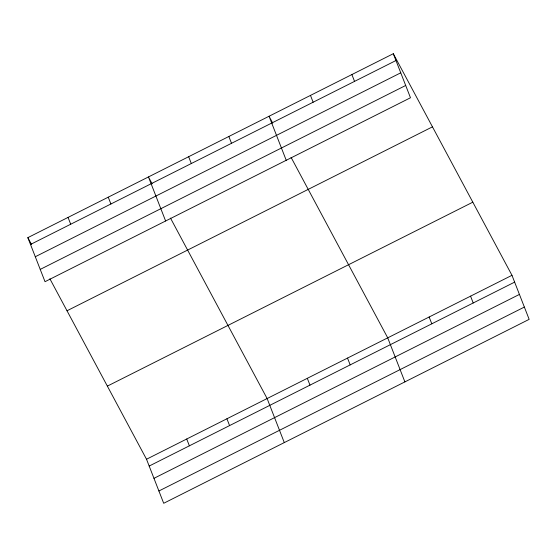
<?xml version="1.0" encoding="UTF-8"?>
<svg xmlns="http://www.w3.org/2000/svg" width="557" height="557" viewBox="0 0 557 557"><rect width="100%" height="100%" fill="white"/><g stroke="black" fill="none" stroke-linecap="round" stroke-linejoin="round"><path stroke-width="0.84" d="M393.305 53.716L410.481 97.76L45.02 281.689L27.85 237.644L393.305 53.716L511.98 275.311L529.15 319.356L163.695 503.284L146.519 459.24L49.879 278.779M30.51 244.453L395.964 60.532M35.3 256.742L400.755 72.814M40.229 269.4L405.691 85.472M67.014 310.771L432.469 126.843M107.362 386.112L472.816 202.184M146.519 459.24L511.98 275.311M149.179 466.056L514.633 282.127M153.969 478.338L519.423 294.409M158.898 490.996L524.36 307.067M272.721 123.104L269.052 116.253L286.228 160.298M291.081 157.387L387.721 337.848L404.897 381.893M152.124 183.803L148.454 176.945L165.624 220.99M170.477 218.079L267.123 398.54L284.293 442.585M27.85 237.644L31.519 244.495M470.561 296.157L473.213 302.973M351.892 74.561L354.544 81.378M429.141 317.003L431.793 323.812M310.472 95.407L313.125 102.216M347.519 358.081L350.179 364.891M228.85 136.486L231.51 143.295M307.318 378.307L309.977 385.124M188.649 156.712L191.309 163.528M226.922 418.773L229.575 425.59M108.253 197.178L110.906 203.994M186.72 439.007L189.373 445.823M68.051 217.411L70.704 224.227"/></g></svg>
